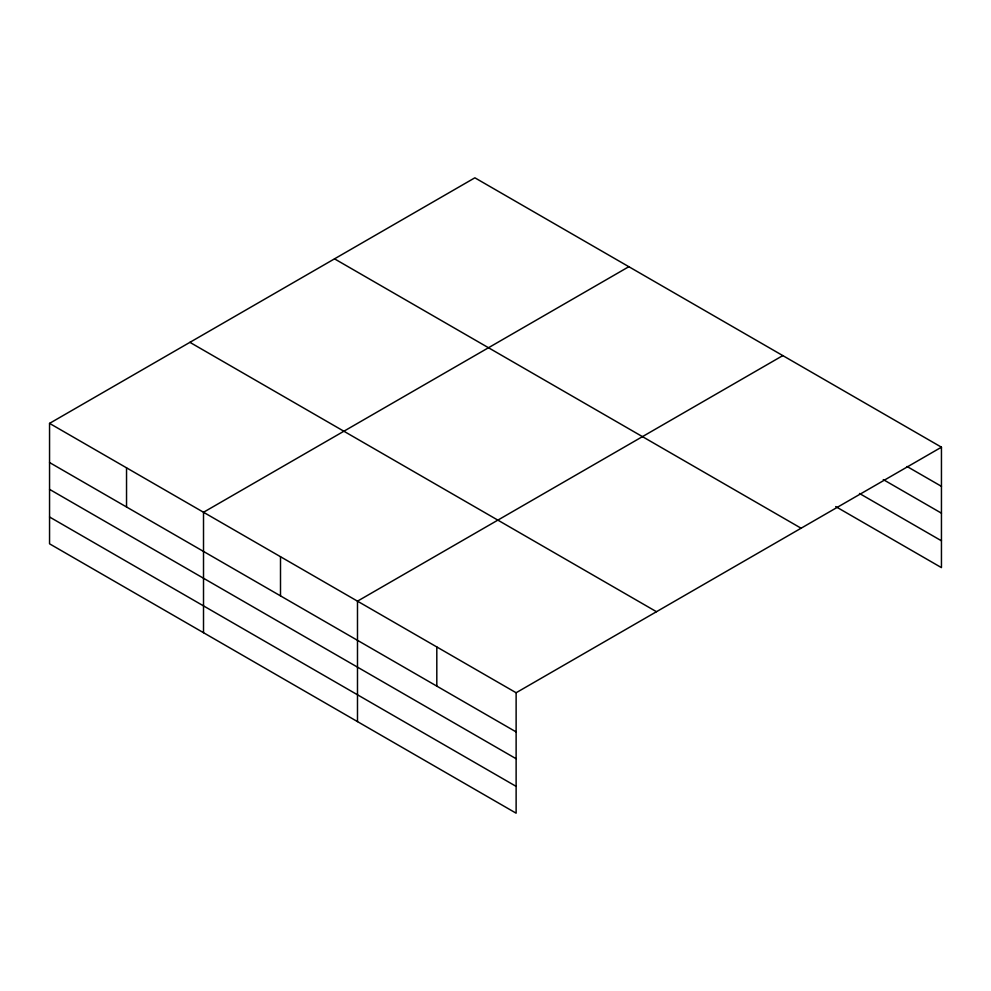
<?xml version="1.0" encoding="UTF-8"?>
<svg xmlns="http://www.w3.org/2000/svg" width="991" height="991" viewBox="0 0 991 991"><rect width="100%" height="100%" fill="white"/><g stroke="black" fill="none" stroke-linecap="round" stroke-linejoin="round"><path stroke-width="1.49" d="M516.125 758.734L516.125 692.746L49.55 423.38L49.55 543.811L516.125 813.19L516.125 758.734L49.55 489.356M835.698 506.574L941.45 567.62L941.45 447.189L474.875 177.81L49.55 423.38M628.851 266.703L203.514 512.273L203.514 632.704M782.816 355.596L357.491 601.165L357.491 721.597M516.125 692.746L941.45 447.189M907.075 466.513L941.45 486.346M883.278 479.594L941.45 513.177M859.494 493.481L941.45 540.801M334.524 258.849L801.087 528.215M189.913 342.341L656.476 611.707M49.55 462.537L516.125 731.915M49.55 516.992L516.125 786.371M436.808 646.95L436.808 686.119M280.503 556.719L280.503 595.876M126.538 467.826L126.538 506.983"/></g></svg>
